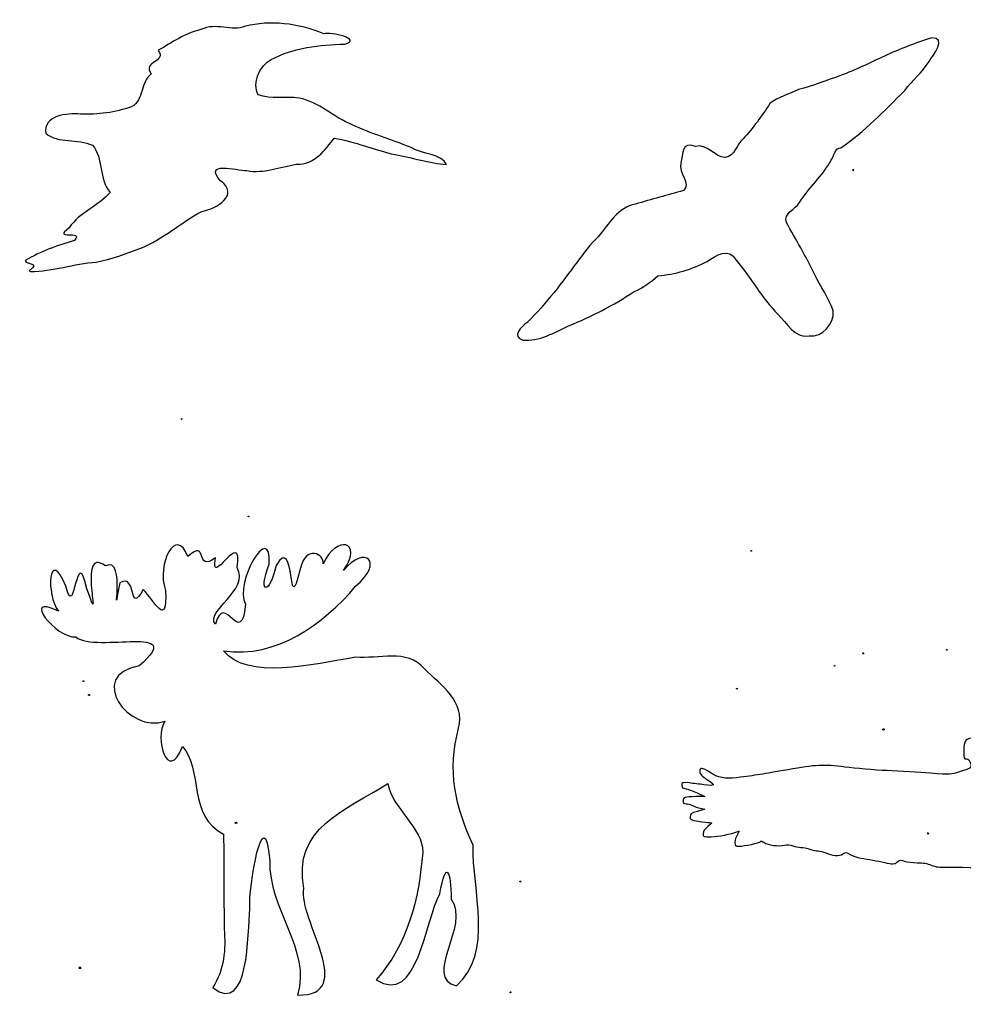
# Model space of a CAD drawing. Header units: centimetres. Extents: x -21.5 to 22.7, y -14.4 to 12.4.
# Drawn here: x -21.5 to 2.52, y -14.4 to 10.95 of the extents above; entities that cross this region are included whole.
import ezdxf

# ---------------------------------------------------------------- set-up
doc = ezdxf.new("R2010")
doc.units = ezdxf.units.CM
doc.header["$MEASUREMENT"] = 0
doc.layers.add('Layer 1', color=7, linetype='Continuous')

msp = doc.modelspace()

# ---------------------------------------------------------------- linework, layer by layer
at = {"layer": 'Layer 1'}
for points, knots in [([(-21.2581, 4.56584), (-20.95681, 4.79845), (-21.35179, 4.70428), (-21.35948, 4.82672), (-21.35948, 4.82672), (-20.97417, 5.0633), (-20.53754, 5.21183), (-20.11044, 5.33923), (-20.11044, 5.33923), (-19.83943, 5.6281), (-20.70854, 5.3258), (-20.24137, 5.66058), (-20.24137, 5.66058), (-19.98177, 6.06121), (-19.49067, 6.20501), (-19.20301, 6.56377), (-19.20301, 6.56377), (-19.49412, 6.8859), (-19.36367, 7.44717), (-19.65078, 7.76386), (-19.65078, 7.76386), (-20.02247, 7.93432), (-20.52599, 7.79874), (-20.83871, 8.06529), (-20.83871, 8.06529), (-20.90719, 8.51654), (-20.30392, 8.59189), (-19.95844, 8.55368), (-19.95844, 8.55368), (-19.51273, 8.53435), (-19.06811, 8.59735), (-18.65529, 8.73891), (-18.65529, 8.73891), (-18.33842, 8.91953), (-18.42726, 9.37847), (-18.15691, 9.5817), (-18.15691, 9.5817), (-18.39309, 9.89431), (-17.75241, 9.87255), (-17.97662, 10.17771), (-17.97662, 10.17771), (-17.62464, 10.37168), (-17.29711, 10.62083), (-16.89241, 10.70313), (-16.89241, 10.70313), (-16.51308, 10.90102), (-16.10833, 10.64065), (-15.7547, 10.78914), (-15.7547, 10.78914), (-15.14086, 10.95096), (-14.40994, 10.86342), (-13.76655, 10.60103), (-13.76655, 10.60103), (-13.58307, 10.65373), (-12.7723, 10.45664), (-13.23331, 10.33627), (-13.23331, 10.33627), (-13.86964, 10.31377), (-14.53286, 10.25247), (-15.10177, 9.94397), (-15.10177, 9.94397), (-15.39862, 9.78601), (-15.59676, 9.34579), (-15.43324, 9.04834), (-15.43324, 9.04834), (-15.0901, 8.92619), (-14.76181, 9.00631), (-14.391, 8.96179), (-14.391, 8.96179), (-13.88484, 8.8649), (-13.51325, 8.46407), (-13.04595, 8.28412), (-13.04595, 8.28412), (-12.55766, 8.05576), (-12.0457, 7.90095), (-11.54137, 7.70484), (-11.54137, 7.70484), (-11.27681, 7.53818), (-10.74871, 7.53163), (-10.64386, 7.27527), (-10.64386, 7.27527), (-11.07712, 7.29819), (-11.51572, 7.45001), (-11.95061, 7.52412), (-11.95061, 7.52412), (-12.47588, 7.64061), (-12.97458, 7.85851), (-13.50355, 7.94151), (-13.50355, 7.94151), (-13.72506, 7.6527), (-13.99772, 7.26222), (-14.46567, 7.28032), (-14.46567, 7.28032), (-14.88268, 7.21241), (-15.29008, 7.03424), (-15.72221, 7.11754), (-15.72221, 7.11754), (-15.99643, 7.12755), (-16.84048, 7.35892), (-16.39162, 6.85878), (-16.39162, 6.85878), (-15.90244, 6.50646), (-16.48934, 6.13974), (-16.87, 6.0778), (-16.87, 6.0778), (-17.40748, 5.7983), (-17.85153, 5.36457), (-18.42327, 5.14422), (-18.42327, 5.14422), (-18.79432, 5.00904), (-19.16461, 4.86076), (-19.55629, 4.78768), (-19.55629, 4.78768), (-20.12089, 4.75512), (-20.66229, 4.54559), (-21.2299, 4.55104), (-21.2299, 4.55104), (-21.2299, 4.55104), (-21.2581, 4.56584), (-21.2581, 4.56584), (-21.2581, 4.56584), (-21.2581, 4.56584), (-21.2581, 4.56584), (-21.2581, 4.56584)], [0, 0, 0, 0, 0.03125, 0.03125, 0.03125, 0.03125, 0.0625, 0.0625, 0.0625, 0.0625, 0.09375, 0.09375, 0.09375, 0.09375, 0.125, 0.125, 0.125, 0.125, 0.15625, 0.15625, 0.15625, 0.15625, 0.1875, 0.1875, 0.1875, 0.1875, 0.21875, 0.21875, 0.21875, 0.21875, 0.25, 0.25, 0.25, 0.25, 0.28125, 0.28125, 0.28125, 0.28125, 0.3125, 0.3125, 0.3125, 0.3125, 0.34375, 0.34375, 0.34375, 0.34375, 0.375, 0.375, 0.375, 0.375, 0.40625, 0.40625, 0.40625, 0.40625, 0.4375, 0.4375, 0.4375, 0.4375, 0.46875, 0.46875, 0.46875, 0.46875, 0.5, 0.5, 0.5, 0.5, 0.53125, 0.53125, 0.53125, 0.53125, 0.5625, 0.5625, 0.5625, 0.5625, 0.59375, 0.59375, 0.59375, 0.59375, 0.625, 0.625, 0.625, 0.625, 0.65625, 0.65625, 0.65625, 0.65625, 0.6875, 0.6875, 0.6875, 0.6875, 0.71875, 0.71875, 0.71875, 0.71875, 0.75, 0.75, 0.75, 0.75, 0.78125, 0.78125, 0.78125, 0.78125, 0.8125, 0.8125, 0.8125, 0.8125, 0.84375, 0.84375, 0.84375, 0.84375, 0.875, 0.875, 0.875, 0.875, 0.90625, 0.90625, 0.90625, 0.90625, 0.9375, 0.9375, 0.9375, 0.9375, 1, 1, 1, 1]), ([(-8.70201, 2.80349), (-8.99739, 2.8834), (-8.73215, 3.15562), (-8.5926, 3.25423), (-8.5926, 3.25423), (-8.34197, 3.48865), (-8.1298, 3.75846), (-7.9035, 4.01487), (-7.9035, 4.01487), (-7.70816, 4.27355), (-7.51544, 4.52958), (-7.31992, 4.78687), (-7.31992, 4.78687), (-7.15675, 5.02026), (-6.98764, 5.24583), (-6.78002, 5.43863), (-6.78002, 5.43863), (-6.51494, 5.75528), (-6.2856, 6.19028), (-5.8366, 6.26244), (-5.8366, 6.26244), (-5.43627, 6.38819), (-5.02283, 6.49616), (-4.61645, 6.60645), (-4.61645, 6.60645), (-4.40276, 6.78116), (-4.75921, 7.06506), (-4.67836, 7.30295), (-4.67836, 7.30295), (-4.6337, 7.54729), (-4.66029, 7.87343), (-4.31294, 7.73151), (-4.31294, 7.73151), (-4.00125, 7.81329), (-3.83967, 7.45948), (-3.55522, 7.45222), (-3.55522, 7.45222), (-3.30721, 7.4735), (-3.26812, 7.78169), (-3.09969, 7.92672), (-3.09969, 7.92672), (-2.83679, 8.19785), (-2.62145, 8.5124), (-2.41519, 8.82687), (-2.41519, 8.82687), (-2.20776, 8.9938), (-1.92864, 9.06232), (-1.68705, 9.1804), (-1.68705, 9.1804), (-1.32358, 9.2762), (-0.97029, 9.40711), (-0.62062, 9.53958), (-0.62062, 9.53958), (-0.236, 9.66983), (0.12388, 9.86314), (0.4947, 10.02508), (0.4947, 10.02508), (0.8808, 10.21523), (1.29004, 10.35818), (1.69907, 10.49637), (1.69907, 10.49637), (2.09153, 10.49292), (1.73791, 10.06287), (1.63153, 9.89111), (1.63153, 9.89111), (1.45654, 9.62171), (1.21059, 9.4147), (1.0176, 9.15904), (1.0176, 9.15904), (0.50073, 8.64662), (-0.00432, 8.10837), (-0.61013, 7.69737), (-0.61013, 7.69737), (-0.78013, 7.68348), (-0.78089, 7.49427), (-0.85513, 7.38248), (-0.85513, 7.38248), (-1.07409, 6.99157), (-1.42236, 6.68346), (-1.66579, 6.30414), (-1.66579, 6.30414), (-1.76394, 6.12495), (-2.08392, 6.03423), (-1.99531, 5.79905), (-1.99531, 5.79905), (-1.75872, 5.36166), (-1.49949, 4.93707), (-1.28579, 4.48463), (-1.28579, 4.48463), (-1.13392, 4.16684), (-0.91813, 3.87972), (-0.80458, 3.5492), (-0.80458, 3.5492), (-0.78099, 3.2108), (-1.07424, 2.8796), (-1.41947, 2.90847), (-1.41947, 2.90847), (-1.78677, 2.85022), (-1.9936, 3.23555), (-2.21454, 3.465), (-2.21454, 3.465), (-2.62605, 3.87375), (-2.89709, 4.39947), (-3.27652, 4.83822), (-3.27652, 4.83822), (-3.45231, 5.17898), (-3.79091, 4.95664), (-4.0123, 4.80313), (-4.0123, 4.80313), (-4.40098, 4.60622), (-4.82892, 4.47635), (-5.26661, 4.43944), (-5.26661, 4.43944), (-5.44902, 4.28288), (-5.64138, 4.13031), (-5.8725, 4.04077), (-5.8725, 4.04077), (-6.3921, 3.68388), (-6.95964, 3.41038), (-7.53681, 3.16454), (-7.53681, 3.16454), (-7.90349, 2.99662), (-8.28369, 2.76493), (-8.70201, 2.80349)], [0, 0, 0, 0, 0.03125, 0.03125, 0.03125, 0.03125, 0.0625, 0.0625, 0.0625, 0.0625, 0.09375, 0.09375, 0.09375, 0.09375, 0.125, 0.125, 0.125, 0.125, 0.15625, 0.15625, 0.15625, 0.15625, 0.1875, 0.1875, 0.1875, 0.1875, 0.21875, 0.21875, 0.21875, 0.21875, 0.25, 0.25, 0.25, 0.25, 0.28125, 0.28125, 0.28125, 0.28125, 0.3125, 0.3125, 0.3125, 0.3125, 0.34375, 0.34375, 0.34375, 0.34375, 0.375, 0.375, 0.375, 0.375, 0.40625, 0.40625, 0.40625, 0.40625, 0.4375, 0.4375, 0.4375, 0.4375, 0.46875, 0.46875, 0.46875, 0.46875, 0.5, 0.5, 0.5, 0.5, 0.53125, 0.53125, 0.53125, 0.53125, 0.5625, 0.5625, 0.5625, 0.5625, 0.59375, 0.59375, 0.59375, 0.59375, 0.625, 0.625, 0.625, 0.625, 0.65625, 0.65625, 0.65625, 0.65625, 0.6875, 0.6875, 0.6875, 0.6875, 0.71875, 0.71875, 0.71875, 0.71875, 0.75, 0.75, 0.75, 0.75, 0.78125, 0.78125, 0.78125, 0.78125, 0.8125, 0.8125, 0.8125, 0.8125, 0.84375, 0.84375, 0.84375, 0.84375, 0.875, 0.875, 0.875, 0.875, 0.90625, 0.90625, 0.90625, 0.90625, 0.9375, 0.9375, 0.9375, 0.9375, 1, 1, 1, 1]), ([(-0.30612, 7.12409), (-0.31847, 7.13643), (-0.31313, 7.14726), (-0.29765, 7.14131), (-0.29765, 7.14131), (-0.28925, 7.1381), (-0.28239, 7.13138), (-0.28239, 7.12639), (-0.28239, 7.12639), (-0.28239, 7.11573), (-0.29639, 7.11437), (-0.30612, 7.12409)], [0, 0, 0, 0, 0.25, 0.25, 0.25, 0.25, 0.5, 0.5, 0.5, 0.5, 1, 1, 1, 1]), ([(-17.37369, 0.79511), (-17.37023, 0.80069), (-17.37225, 0.80527), (-17.37817, 0.80527), (-17.37817, 0.80527), (-17.38409, 0.80527), (-17.38893, 0.80069), (-17.38893, 0.79511), (-17.38893, 0.79511), (-17.38893, 0.78952), (-17.38692, 0.78494), (-17.38445, 0.78494), (-17.38445, 0.78494), (-17.38199, 0.78494), (-17.37714, 0.78952), (-17.37369, 0.79511)], [0, 0, 0, 0, 0.2, 0.2, 0.2, 0.2, 0.4, 0.4, 0.4, 0.4, 0.6, 0.6, 0.6, 0.6, 1, 1, 1, 1]), ([(-14.43618, -13.86307), (-14.07074, -12.71197), (-15.1889, -11.65527), (-15.13918, -10.43769), (-15.13918, -10.43769), (-15.28297, -8.79303), (-15.69482, -11.13687), (-15.64574, -11.67247), (-15.64574, -11.67247), (-15.70839, -12.26185), (-15.64563, -14.39725), (-16.59221, -13.67301), (-16.59221, -13.67301), (-16.29294, -13.21339), (-16.25698, -12.71071), (-16.30101, -12.17472), (-16.30101, -12.17472), (-16.30543, -11.37369), (-16.30987, -10.57268), (-16.31429, -9.77165), (-16.31429, -9.77165), (-17.22423, -9.31386), (-16.84033, -8.11822), (-17.36254, -7.5339), (-17.36254, -7.5339), (-17.73325, -8.51088), (-18.08567, -7.31192), (-17.81012, -6.89567), (-17.81012, -6.89567), (-18.71254, -7.21861), (-19.83029, -5.72562), (-18.45817, -5.48524), (-18.45817, -5.48524), (-17.20811, -4.39799), (-19.54332, -5.16732), (-20.07351, -4.74993), (-20.07351, -4.74993), (-20.58069, -4.79474), (-21.49582, -3.6184), (-20.51745, -4.09244), (-20.51745, -4.09244), (-20.84172, -3.68728), (-20.76309, -2.41157), (-20.32619, -3.45752), (-20.32619, -3.45752), (-20.09962, -4.4249), (-20.06908, -2.28079), (-19.79182, -3.52854), (-19.79182, -3.52854), (-19.34578, -4.82647), (-20.08491, -2.36992), (-19.31567, -2.9443), (-19.31567, -2.9443), (-18.7719, -2.62871), (-19.19385, -4.69304), (-18.95816, -3.37014), (-18.95816, -3.37014), (-18.48957, -3.11366), (-18.74899, -4.24401), (-18.35825, -3.53962), (-18.35825, -3.53962), (-18.09405, -3.81524), (-17.7285, -4.56001), (-17.79454, -3.56512), (-17.79454, -3.56512), (-18.02382, -2.89162), (-17.53, -1.90814), (-17.22416, -2.70047), (-17.22416, -2.70047), (-16.68488, -2.23003), (-17.06212, -3.12491), (-16.52038, -2.73881), (-16.52038, -2.73881), (-16.69126, -3.58684), (-15.80552, -1.89666), (-15.97135, -2.98379), (-15.97135, -2.98379), (-15.62883, -3.55176), (-16.80581, -4.1061), (-16.52347, -4.42824), (-16.52347, -4.42824), (-16.29495, -3.54387), (-15.86534, -5.09143), (-15.756, -3.91936), (-15.756, -3.91936), (-16.05956, -3.35761), (-15.09345, -1.76117), (-15.15144, -2.89966), (-15.15144, -2.89966), (-15.46753, -3.70444), (-15.12685, -3.66448), (-14.98123, -2.92891), (-14.98123, -2.92891), (-14.46671, -2.08706), (-14.69431, -4.40836), (-14.36738, -3.02897), (-14.36738, -3.02897), (-14.2246, -2.37527), (-13.73572, -2.64939), (-13.78009, -2.89196), (-13.78009, -2.89196), (-13.45682, -2.14472), (-12.73775, -2.29432), (-13.26367, -3.05955), (-13.26367, -3.05955), (-12.71205, -2.39067), (-12.21931, -2.83158), (-12.95527, -3.46185), (-12.95527, -3.46185), (-13.78894, -4.43333), (-14.96271, -5.29551), (-16.31519, -5.10675), (-16.31519, -5.10675), (-15.7293, -5.85011), (-14.03129, -5.4562), (-12.96235, -5.26521), (-12.96235, -5.26521), (-12.37142, -5.32098), (-11.65304, -5.03611), (-11.20602, -5.55899), (-11.20602, -5.55899), (-10.78477, -5.98331), (-10.15492, -6.39531), (-10.33482, -7.07404), (-10.33482, -7.07404), (-10.63448, -8.1493), (-10.41939, -9.06254), (-9.96694, -10.04627), (-9.96694, -10.04627), (-9.99264, -11.19051), (-9.4337, -12.79829), (-10.38912, -13.62364), (-10.38912, -13.62364), (-11.26975, -13.41925), (-10.03133, -12.10559), (-10.52175, -11.41821), (-10.52175, -11.41821), (-10.53111, -10.70351), (-10.65234, -10.38844), (-10.81553, -11.29052), (-10.81553, -11.29052), (-11.18971, -11.95754), (-11.36706, -14.15247), (-12.43579, -13.47605), (-12.43579, -13.47605), (-11.63254, -12.58516), (-11.33952, -11.40393), (-11.2494, -10.23241), (-11.2494, -10.23241), (-11.2346, -9.60379), (-12.03991, -9.1054), (-12.13713, -8.47546), (-12.13713, -8.47546), (-13.19664, -9.16487), (-14.57545, -9.60136), (-14.27064, -11.15402), (-14.27064, -11.15402), (-14.43209, -11.92155), (-12.87741, -13.89565), (-14.43618, -13.86307)], [0, 0, 0, 0, 0.02439024, 0.02439024, 0.02439024, 0.02439024, 0.04878049, 0.04878049, 0.04878049, 0.04878049, 0.07317073, 0.07317073, 0.07317073, 0.07317073, 0.09756098, 0.09756098, 0.09756098, 0.09756098, 0.12195122, 0.12195122, 0.12195122, 0.12195122, 0.14634146, 0.14634146, 0.14634146, 0.14634146, 0.17073171, 0.17073171, 0.17073171, 0.17073171, 0.19512195, 0.19512195, 0.19512195, 0.19512195, 0.2195122, 0.2195122, 0.2195122, 0.2195122, 0.24390244, 0.24390244, 0.24390244, 0.24390244, 0.26829268, 0.26829268, 0.26829268, 0.26829268, 0.29268293, 0.29268293, 0.29268293, 0.29268293, 0.31707317, 0.31707317, 0.31707317, 0.31707317, 0.34146341, 0.34146341, 0.34146341, 0.34146341, 0.36585366, 0.36585366, 0.36585366, 0.36585366, 0.3902439, 0.3902439, 0.3902439, 0.3902439, 0.41463415, 0.41463415, 0.41463415, 0.41463415, 0.43902439, 0.43902439, 0.43902439, 0.43902439, 0.46341463, 0.46341463, 0.46341463, 0.46341463, 0.48780488, 0.48780488, 0.48780488, 0.48780488, 0.51219512, 0.51219512, 0.51219512, 0.51219512, 0.53658537, 0.53658537, 0.53658537, 0.53658537, 0.56097561, 0.56097561, 0.56097561, 0.56097561, 0.58536585, 0.58536585, 0.58536585, 0.58536585, 0.6097561, 0.6097561, 0.6097561, 0.6097561, 0.63414634, 0.63414634, 0.63414634, 0.63414634, 0.65853659, 0.65853659, 0.65853659, 0.65853659, 0.68292683, 0.68292683, 0.68292683, 0.68292683, 0.70731707, 0.70731707, 0.70731707, 0.70731707, 0.73170732, 0.73170732, 0.73170732, 0.73170732, 0.75609756, 0.75609756, 0.75609756, 0.75609756, 0.7804878, 0.7804878, 0.7804878, 0.7804878, 0.80487805, 0.80487805, 0.80487805, 0.80487805, 0.82926829, 0.82926829, 0.82926829, 0.82926829, 0.85365854, 0.85365854, 0.85365854, 0.85365854, 0.87804878, 0.87804878, 0.87804878, 0.87804878, 0.90243902, 0.90243902, 0.90243902, 0.90243902, 0.92682927, 0.92682927, 0.92682927, 0.92682927, 0.95121951, 0.95121951, 0.95121951, 0.95121951, 1, 1, 1, 1]), ([(-15.67116, -1.68498), (-15.67116, -1.67939), (-15.67574, -1.67482), (-15.68133, -1.67482), (-15.68133, -1.67482), (-15.68692, -1.67482), (-15.69149, -1.67939), (-15.69149, -1.68498), (-15.69149, -1.68498), (-15.69149, -1.69058), (-15.68692, -1.69516), (-15.68133, -1.69516), (-15.68133, -1.69516), (-15.67574, -1.69516), (-15.67116, -1.69058), (-15.67116, -1.68498)], [0, 0, 0, 0, 0.2, 0.2, 0.2, 0.2, 0.4, 0.4, 0.4, 0.4, 0.6, 0.6, 0.6, 0.6, 1, 1, 1, 1]), ([(5.32129, -12.65547), (5.27176, -12.64287), (5.15631, -12.63096), (5.06469, -12.62901), (5.06469, -12.62901), (4.97309, -12.62706), (4.86352, -12.60913), (4.82124, -12.58917), (4.82124, -12.58917), (4.72708, -12.54474), (4.54628, -12.19922), (4.37529, -11.73688), (4.37529, -11.73688), (4.21869, -11.31363), (4.16229, -11.18508), (4.1331, -11.18508), (4.1331, -11.18508), (4.12006, -11.18508), (4.02181, -11.11081), (3.91484, -11.02004), (3.91484, -11.02004), (3.78692, -10.91151), (3.69337, -10.855), (3.6417, -10.855), (3.6417, -10.855), (3.59846, -10.855), (3.53246, -10.82461), (3.49508, -10.78748), (3.49508, -10.78748), (3.45767, -10.75034), (3.39417, -10.70414), (3.3539, -10.68481), (3.3539, -10.68481), (3.2653, -10.64223), (2.55725, -10.59825), (2.13164, -10.60888), (2.13164, -10.60888), (1.87527, -10.61527), (1.79934, -10.60624), (1.68521, -10.55575), (1.68521, -10.55575), (1.58797, -10.51272), (1.48345, -10.4949), (1.32838, -10.4949), (1.32838, -10.4949), (1.20778, -10.4949), (1.07109, -10.47924), (1.02459, -10.46009), (1.02459, -10.46009), (0.92445, -10.41881), (0.87131, -10.42439), (0.81349, -10.48224), (0.81349, -10.48224), (0.76384, -10.53188), (0.69208, -10.53408), (0.50501, -10.49171), (0.50501, -10.49171), (0.305, -10.44642), (0.09137, -10.4061), (-0.10099, -10.37734), (-0.10099, -10.37734), (-0.19497, -10.36329), (-0.31927, -10.32251), (-0.37718, -10.28672), (-0.37718, -10.28672), (-0.47737, -10.22479), (-0.48619, -10.22408), (-0.55945, -10.27209), (-0.55945, -10.27209), (-0.65073, -10.33187), (-0.84496, -10.31936), (-0.99614, -10.24396), (-0.99614, -10.24396), (-1.0503, -10.21693), (-1.13643, -10.19423), (-1.18752, -10.19351), (-1.18752, -10.19351), (-1.23862, -10.19278), (-1.33442, -10.17273), (-1.40049, -10.14895), (-1.40049, -10.14895), (-1.4665, -10.12516), (-1.56774, -10.10491), (-1.62553, -10.10393), (-1.62553, -10.10393), (-1.6833, -10.10296), (-1.77781, -10.08529), (-1.83555, -10.06467), (-1.83555, -10.06467), (-1.90041, -10.04153), (-1.98082, -10.03574), (-2.04561, -10.04956), (-2.04561, -10.04956), (-2.19977, -10.0824), (-2.46875, -10.04721), (-2.56166, -9.98206), (-2.56166, -9.98206), (-2.60618, -9.95085), (-2.6502, -9.93765), (-2.65955, -9.95271), (-2.65955, -9.95271), (-2.6817, -9.98861), (-3.06286, -10.07479), (-3.19939, -10.07479), (-3.19939, -10.07479), (-3.29961, -10.07479), (-3.30598, -10.06902), (-3.30584, -9.97727), (-3.30584, -9.97727), (-3.30582, -9.92363), (-3.27789, -9.83407), (-3.24388, -9.77825), (-3.24388, -9.77825), (-3.18722, -9.68535), (-3.18661, -9.67868), (-3.23646, -9.69946), (-3.23646, -9.69946), (-3.40205, -9.76845), (-3.73289, -9.83473), (-3.91162, -9.83473), (-3.91162, -9.83473), (-4.11513, -9.83473), (-4.11617, -9.83432), (-4.11461, -9.75221), (-4.11461, -9.75221), (-4.11354, -9.69279), (-4.07897, -9.64238), (-3.99138, -9.57216), (-3.99138, -9.57216), (-3.87454, -9.47857), (-3.87277, -9.47464), (-3.94734, -9.47464), (-3.94734, -9.47464), (-3.99007, -9.47464), (-4.1198, -9.45839), (-4.23565, -9.43852), (-4.23565, -9.43852), (-4.43411, -9.40449), (-4.44629, -9.39784), (-4.44629, -9.32324), (-4.44629, -9.32324), (-4.44629, -9.25227), (-4.42702, -9.23825), (-4.26042, -9.18781), (-4.26042, -9.18781), (-4.26042, -9.18781), (-4.07454, -9.13153), (-4.07454, -9.13153), (-4.07454, -9.13153), (-4.07454, -9.13153), (-4.18638, -9.1083), (-4.18638, -9.1083), (-4.18638, -9.1083), (-4.24785, -9.09552), (-4.33758, -9.06469), (-4.38574, -9.03979), (-4.38574, -9.03979), (-4.43387, -9.01489), (-4.50774, -8.99451), (-4.54984, -8.99451), (-4.54984, -8.99451), (-4.61051, -8.99451), (-4.62632, -8.97967), (-4.62632, -8.9227), (-4.62632, -8.9227), (-4.62632, -8.83013), (-4.58076, -8.81476), (-4.30129, -8.81309), (-4.30129, -8.81309), (-4.30129, -8.81309), (-4.07118, -8.81171), (-4.07118, -8.81171), (-4.07118, -8.81171), (-4.07118, -8.81171), (-4.26619, -8.72067), (-4.26619, -8.72067), (-4.26619, -8.72067), (-4.37348, -8.6706), (-4.5052, -8.62219), (-4.55884, -8.6131), (-4.55884, -8.6131), (-4.63847, -8.59958), (-4.65633, -8.5828), (-4.65633, -8.52136), (-4.65633, -8.52136), (-4.65633, -8.44702), (-4.65414, -8.44638), (-4.46879, -8.46577), (-4.46879, -8.46577), (-4.36563, -8.47656), (-4.20022, -8.49644), (-4.10117, -8.50995), (-4.10117, -8.50995), (-3.80816, -8.54993), (-3.78825, -8.52418), (-4.00283, -8.38314), (-4.00283, -8.38314), (-4.14799, -8.28772), (-4.19335, -8.24039), (-4.20068, -8.1768), (-4.20068, -8.1768), (-4.21393, -8.0615), (-4.13157, -8.06776), (-3.94016, -8.1966), (-3.94016, -8.1966), (-3.73722, -8.33316), (-3.54953, -8.37113), (-3.26221, -8.33376), (-3.26221, -8.33376), (-2.7568, -8.26803), (-2.61698, -8.24592), (-1.95739, -8.1273), (-1.95739, -8.1273), (-1.26266, -8.00238), (-1.0505, -7.99271), (-0.50938, -8.06137), (-0.50938, -8.06137), (-0.24028, -8.0955), (0.24318, -8.13646), (0.56503, -8.15238), (0.56503, -8.15238), (0.88686, -8.1683), (1.38399, -8.19828), (1.66969, -8.21899), (1.66969, -8.21899), (2.1857, -8.2564), (2.19066, -8.25618), (2.40491, -8.18522), (2.40491, -8.18522), (2.73144, -8.07705), (2.72281, -8.084), (2.68413, -7.96039), (2.68413, -7.96039), (2.65897, -7.88004), (2.63442, -7.85421), (2.58323, -7.85421), (2.58323, -7.85421), (2.51964, -7.85421), (2.51553, -7.84192), (2.51553, -7.6499), (2.51553, -7.6499), (2.51553, -7.37739), (2.54468, -7.34314), (2.81583, -7.29708), (2.81583, -7.29708), (3.18473, -7.23443), (3.43055, -7.29738), (3.72166, -7.529), (3.72166, -7.529), (3.72166, -7.529), (3.80246, -7.5933), (3.80246, -7.5933), (3.80246, -7.5933), (3.80246, -7.5933), (3.97045, -7.5062), (3.97045, -7.5062), (3.97045, -7.5062), (4.1185, -7.42945), (4.2863, -7.30799), (4.48105, -7.13656), (4.48105, -7.13656), (4.55715, -7.0696), (4.62796, -6.98542), (4.89552, -6.644), (4.89552, -6.644), (5.01412, -6.49266), (5.12467, -6.35371), (5.14119, -6.33524), (5.14119, -6.33524), (5.15772, -6.31677), (5.232, -6.22912), (5.30626, -6.14048), (5.30626, -6.14048), (5.38053, -6.05183), (5.52277, -5.88465), (5.62234, -5.76896), (5.62234, -5.76896), (5.7219, -5.65327), (5.89728, -5.43708), (6.01207, -5.28855), (6.01207, -5.28855), (6.12689, -5.14001), (6.25136, -4.98486), (6.28867, -4.94376), (6.28867, -4.94376), (6.32599, -4.90267), (6.35657, -4.85975), (6.35657, -4.84838), (6.35657, -4.84838), (6.35657, -4.83701), (6.37342, -4.80987), (6.39407, -4.78806), (6.39407, -4.78806), (6.41468, -4.76625), (6.47112, -4.69021), (6.51942, -4.61908), (6.51942, -4.61908), (6.56772, -4.54795), (6.63083, -4.47714), (6.65958, -4.46174), (6.65958, -4.46174), (6.6884, -4.44632), (6.73018, -4.41548), (6.75248, -4.39318), (6.75248, -4.39318), (6.7748, -4.37088), (6.90752, -4.27686), (7.0474, -4.18424), (7.0474, -4.18424), (7.29853, -4.01799), (7.361, -3.97244), (7.5462, -3.82054), (7.5462, -3.82054), (7.59809, -3.77797), (7.66226, -3.74315), (7.68873, -3.74315), (7.68873, -3.74315), (7.71521, -3.74315), (7.73691, -3.73152), (7.73691, -3.71731), (7.73691, -3.71731), (7.73691, -3.70311), (7.82808, -3.63323), (7.93946, -3.56202), (7.93946, -3.56202), (8.05089, -3.49082), (8.18926, -3.3938), (8.24703, -3.34644), (8.24703, -3.34644), (8.3048, -3.29907), (8.48712, -3.15539), (8.65213, -3.02716), (8.65213, -3.02716), (9.00616, -2.75208), (9.27307, -2.46965), (9.41783, -2.21693), (9.41783, -2.21693), (9.49508, -2.0821), (9.53954, -2.03425), (9.5881, -2.03359), (9.5881, -2.03359), (9.688, -2.03224), (9.6938, -2.07017), (9.63003, -2.30793), (9.63003, -2.30793), (9.59773, -2.42829), (9.57614, -2.53159), (9.58203, -2.53747), (9.58203, -2.53747), (9.58791, -2.54336), (9.73888, -2.42544), (9.91751, -2.27543), (9.91751, -2.27543), (10.15451, -2.07639), (10.26462, -2.00269), (10.32495, -2.00269), (10.32495, -2.00269), (10.43472, -2.00269), (10.4331, -2.0691), (10.31757, -2.30761), (10.31757, -2.30761), (10.26808, -2.40982), (10.22755, -2.49714), (10.22755, -2.50166), (10.22755, -2.50166), (10.22755, -2.50617), (10.32818, -2.46207), (10.45122, -2.40365), (10.45122, -2.40365), (10.57422, -2.34523), (10.72951, -2.2901), (10.7963, -2.28115), (10.7963, -2.28115), (10.91403, -2.26536), (10.9177, -2.26752), (10.91699, -2.35133), (10.91699, -2.35133), (10.91645, -2.41498), (10.87016, -2.4866), (10.74162, -2.62271), (10.74162, -2.62271), (10.74162, -2.62271), (10.56695, -2.80762), (10.56695, -2.80762), (10.56695, -2.80762), (10.56695, -2.80762), (10.67483, -2.78972), (10.67483, -2.78972), (10.67483, -2.78972), (10.87743, -2.7561), (10.90204, -2.76217), (10.912, -2.84816), (10.912, -2.84816), (10.91929, -2.91127), (10.89124, -2.95616), (10.78079, -3.05821), (10.78079, -3.05821), (10.70351, -3.1296), (10.60481, -3.21154), (10.56149, -3.24032), (10.56149, -3.24032), (10.56149, -3.24032), (10.48261, -3.29263), (10.48261, -3.29263), (10.48261, -3.29263), (10.48261, -3.29263), (10.68515, -3.29283), (10.68515, -3.29283), (10.68515, -3.29283), (10.87884, -3.29302), (10.88773, -3.29618), (10.88773, -3.36494), (10.88773, -3.36494), (10.88773, -3.41018), (10.84689, -3.47269), (10.77764, -3.53351), (10.77764, -3.53351), (10.66943, -3.62852), (10.22153, -3.86317), (10.14839, -3.86317), (10.14839, -3.86317), (10.12786, -3.86317), (10.10352, -3.8754), (10.09429, -3.89033), (10.09429, -3.89033), (10.08477, -3.90573), (10.12861, -3.91062), (10.19562, -3.90164), (10.19562, -3.90164), (10.26064, -3.89292), (10.36188, -3.89482), (10.4207, -3.90585), (10.4207, -3.90585), (10.51764, -3.92404), (10.52764, -3.93517), (10.52764, -4.02509), (10.52764, -4.02509), (10.52764, -4.1093), (10.50272, -4.14422), (10.36267, -4.25629), (10.36267, -4.25629), (10.27192, -4.3289), (10.1335, -4.41066), (10.05508, -4.43797), (10.05508, -4.43797), (9.93777, -4.47882), (9.91072, -4.50204), (9.90265, -4.56887), (9.90265, -4.56887), (9.88997, -4.67375), (9.65418, -4.90411), (9.48547, -4.97642), (9.48547, -4.97642), (9.39632, -5.01464), (9.35732, -5.04941), (9.35732, -5.09072), (9.35732, -5.09072), (9.35732, -5.1772), (9.2488, -5.34727), (9.16497, -5.39213), (9.16497, -5.39213), (9.12056, -5.41589), (9.08558, -5.46804), (9.07453, -5.52693), (9.07453, -5.52693), (9.05742, -5.61819), (8.89999, -5.81368), (8.84364, -5.81368), (8.84364, -5.81368), (8.8291, -5.81368), (8.8172, -5.85463), (8.8172, -5.90467), (8.8172, -5.90467), (8.8172, -6.10934), (8.69988, -6.26258), (8.54157, -6.26475), (8.54157, -6.26475), (8.43182, -6.26626), (8.38261, -6.32747), (8.37595, -6.47061), (8.37595, -6.47061), (8.36882, -6.62572), (8.29724, -6.79101), (8.21927, -6.83275), (8.21927, -6.83275), (8.18881, -6.84904), (8.15616, -6.89339), (8.14664, -6.93128), (8.14664, -6.93128), (8.13712, -6.96918), (8.10304, -7.0284), (8.07091, -7.06289), (8.07091, -7.06289), (8.03879, -7.09737), (7.98369, -7.18205), (7.94851, -7.25105), (7.94851, -7.25105), (7.91327, -7.32005), (7.85352, -7.38829), (7.81562, -7.40269), (7.81562, -7.40269), (7.71841, -7.43965), (7.56031, -7.605), (7.53827, -7.69275), (7.53827, -7.69275), (7.52807, -7.73343), (7.48402, -7.80328), (7.44034, -7.84798), (7.44034, -7.84798), (7.3967, -7.89266), (7.34508, -7.96532), (7.32559, -8.00942), (7.32559, -8.00942), (7.2846, -8.10225), (7.19407, -8.2143), (7.15999, -8.2143), (7.15999, -8.2143), (7.12243, -8.2143), (6.92552, -8.44403), (6.87035, -8.55215), (6.87035, -8.55215), (6.84258, -8.60664), (6.79712, -8.67783), (6.76931, -8.71034), (6.76931, -8.71034), (6.64459, -8.85621), (6.42078, -9.10222), (6.30405, -9.22177), (6.30405, -9.22177), (6.23388, -9.2936), (6.17648, -9.36421), (6.17648, -9.37868), (6.17648, -9.37868), (6.17648, -9.39315), (6.14274, -9.42037), (6.10151, -9.43917), (6.10151, -9.43917), (6.0602, -9.45797), (6.02645, -9.49343), (6.02645, -9.51797), (6.02645, -9.51797), (6.02645, -9.54251), (5.98592, -9.60403), (5.93643, -9.65468), (5.93643, -9.65468), (5.87928, -9.71313), (5.8464, -9.77781), (5.8464, -9.83172), (5.8464, -9.83172), (5.8464, -9.87844), (5.82028, -9.94987), (5.78834, -9.99046), (5.78834, -9.99046), (5.72736, -10.068), (5.71403, -10.13505), (5.7217, -10.3253), (5.7217, -10.3253), (5.72604, -10.43267), (5.76069, -10.47475), (6.21589, -10.92545), (6.21589, -10.92545), (6.48514, -11.19203), (6.73139, -11.46099), (6.76315, -11.52314), (6.76315, -11.52314), (6.76315, -11.52314), (6.82083, -11.63614), (6.82083, -11.63614), (6.82083, -11.63614), (6.82083, -11.63614), (6.73612, -11.7089), (6.73612, -11.7089), (6.73612, -11.7089), (6.68245, -11.75503), (6.63051, -11.84887), (6.59432, -11.96518), (6.59432, -11.96518), (6.5562, -12.08775), (6.50723, -12.17392), (6.44689, -12.2247), (6.44689, -12.2247), (6.39721, -12.26651), (6.35657, -12.31879), (6.35657, -12.34087), (6.35657, -12.34087), (6.35657, -12.42517), (6.20415, -12.50543), (6.04408, -12.50543), (6.04408, -12.50543), (5.9102, -12.50543), (5.87934, -12.51733), (5.8108, -12.59545), (5.8108, -12.59545), (5.74045, -12.67559), (5.71421, -12.68508), (5.57153, -12.68192), (5.57153, -12.68192), (5.48342, -12.67997), (5.37077, -12.66806), (5.32129, -12.65547)], [0, 0, 0, 0, 0.00662252, 0.00662252, 0.00662252, 0.00662252, 0.01324503, 0.01324503, 0.01324503, 0.01324503, 0.01986755, 0.01986755, 0.01986755, 0.01986755, 0.02649007, 0.02649007, 0.02649007, 0.02649007, 0.03311258, 0.03311258, 0.03311258, 0.03311258, 0.0397351, 0.0397351, 0.0397351, 0.0397351, 0.04635762, 0.04635762, 0.04635762, 0.04635762, 0.05298013, 0.05298013, 0.05298013, 0.05298013, 0.05960265, 0.05960265, 0.05960265, 0.05960265, 0.06622517, 0.06622517, 0.06622517, 0.06622517, 0.07284768, 0.07284768, 0.07284768, 0.07284768, 0.0794702, 0.0794702, 0.0794702, 0.0794702, 0.08609272, 0.08609272, 0.08609272, 0.08609272, 0.09271523, 0.09271523, 0.09271523, 0.09271523, 0.09933775, 0.09933775, 0.09933775, 0.09933775, 0.10596026, 0.10596026, 0.10596026, 0.10596026, 0.11258278, 0.11258278, 0.11258278, 0.11258278, 0.1192053, 0.1192053, 0.1192053, 0.1192053, 0.12582781, 0.12582781, 0.12582781, 0.12582781, 0.13245033, 0.13245033, 0.13245033, 0.13245033, 0.13907285, 0.13907285, 0.13907285, 0.13907285, 0.14569536, 0.14569536, 0.14569536, 0.14569536, 0.15231788, 0.15231788, 0.15231788, 0.15231788, 0.1589404, 0.1589404, 0.1589404, 0.1589404, 0.16556291, 0.16556291, 0.16556291, 0.16556291, 0.17218543, 0.17218543, 0.17218543, 0.17218543, 0.17880795, 0.17880795, 0.17880795, 0.17880795, 0.18543046, 0.18543046, 0.18543046, 0.18543046, 0.19205298, 0.19205298, 0.19205298, 0.19205298, 0.1986755, 0.1986755, 0.1986755, 0.1986755, 0.20529801, 0.20529801, 0.20529801, 0.20529801, 0.21192053, 0.21192053, 0.21192053, 0.21192053, 0.21854305, 0.21854305, 0.21854305, 0.21854305, 0.22516556, 0.22516556, 0.22516556, 0.22516556, 0.23178808, 0.23178808, 0.23178808, 0.23178808, 0.2384106, 0.2384106, 0.2384106, 0.2384106, 0.24503311, 0.24503311, 0.24503311, 0.24503311, 0.25165563, 0.25165563, 0.25165563, 0.25165563, 0.25827815, 0.25827815, 0.25827815, 0.25827815, 0.26490066, 0.26490066, 0.26490066, 0.26490066, 0.27152318, 0.27152318, 0.27152318, 0.27152318, 0.2781457, 0.2781457, 0.2781457, 0.2781457, 0.28476821, 0.28476821, 0.28476821, 0.28476821, 0.29139073, 0.29139073, 0.29139073, 0.29139073, 0.29801325, 0.29801325, 0.29801325, 0.29801325, 0.30463576, 0.30463576, 0.30463576, 0.30463576, 0.31125828, 0.31125828, 0.31125828, 0.31125828, 0.31788079, 0.31788079, 0.31788079, 0.31788079, 0.32450331, 0.32450331, 0.32450331, 0.32450331, 0.33112583, 0.33112583, 0.33112583, 0.33112583, 0.33774834, 0.33774834, 0.33774834, 0.33774834, 0.34437086, 0.34437086, 0.34437086, 0.34437086, 0.35099338, 0.35099338, 0.35099338, 0.35099338, 0.35761589, 0.35761589, 0.35761589, 0.35761589, 0.36423841, 0.36423841, 0.36423841, 0.36423841, 0.37086093, 0.37086093, 0.37086093, 0.37086093, 0.37748344, 0.37748344, 0.37748344, 0.37748344, 0.38410596, 0.38410596, 0.38410596, 0.38410596, 0.39072848, 0.39072848, 0.39072848, 0.39072848, 0.39735099, 0.39735099, 0.39735099, 0.39735099, 0.40397351, 0.40397351, 0.40397351, 0.40397351, 0.41059603, 0.41059603, 0.41059603, 0.41059603, 0.41721854, 0.41721854, 0.41721854, 0.41721854, 0.42384106, 0.42384106, 0.42384106, 0.42384106, 0.43046358, 0.43046358, 0.43046358, 0.43046358, 0.43708609, 0.43708609, 0.43708609, 0.43708609, 0.44370861, 0.44370861, 0.44370861, 0.44370861, 0.45033113, 0.45033113, 0.45033113, 0.45033113, 0.45695364, 0.45695364, 0.45695364, 0.45695364, 0.46357616, 0.46357616, 0.46357616, 0.46357616, 0.47019868, 0.47019868, 0.47019868, 0.47019868, 0.47682119, 0.47682119, 0.47682119, 0.47682119, 0.48344371, 0.48344371, 0.48344371, 0.48344371, 0.49006623, 0.49006623, 0.49006623, 0.49006623, 0.49668874, 0.49668874, 0.49668874, 0.49668874, 0.50331126, 0.50331126, 0.50331126, 0.50331126, 0.50993377, 0.50993377, 0.50993377, 0.50993377, 0.51655629, 0.51655629, 0.51655629, 0.51655629, 0.52317881, 0.52317881, 0.52317881, 0.52317881, 0.52980132, 0.52980132, 0.52980132, 0.52980132, 0.53642384, 0.53642384, 0.53642384, 0.53642384, 0.54304636, 0.54304636, 0.54304636, 0.54304636, 0.54966887, 0.54966887, 0.54966887, 0.54966887, 0.55629139, 0.55629139, 0.55629139, 0.55629139, 0.56291391, 0.56291391, 0.56291391, 0.56291391, 0.56953642, 0.56953642, 0.56953642, 0.56953642, 0.57615894, 0.57615894, 0.57615894, 0.57615894, 0.58278146, 0.58278146, 0.58278146, 0.58278146, 0.58940397, 0.58940397, 0.58940397, 0.58940397, 0.59602649, 0.59602649, 0.59602649, 0.59602649, 0.60264901, 0.60264901, 0.60264901, 0.60264901, 0.60927152, 0.60927152, 0.60927152, 0.60927152, 0.61589404, 0.61589404, 0.61589404, 0.61589404, 0.62251656, 0.62251656, 0.62251656, 0.62251656, 0.62913907, 0.62913907, 0.62913907, 0.62913907, 0.63576159, 0.63576159, 0.63576159, 0.63576159, 0.64238411, 0.64238411, 0.64238411, 0.64238411, 0.64900662, 0.64900662, 0.64900662, 0.64900662, 0.65562914, 0.65562914, 0.65562914, 0.65562914, 0.66225166, 0.66225166, 0.66225166, 0.66225166, 0.66887417, 0.66887417, 0.66887417, 0.66887417, 0.67549669, 0.67549669, 0.67549669, 0.67549669, 0.68211921, 0.68211921, 0.68211921, 0.68211921, 0.68874172, 0.68874172, 0.68874172, 0.68874172, 0.69536424, 0.69536424, 0.69536424, 0.69536424, 0.70198675, 0.70198675, 0.70198675, 0.70198675, 0.70860927, 0.70860927, 0.70860927, 0.70860927, 0.71523179, 0.71523179, 0.71523179, 0.71523179, 0.7218543, 0.7218543, 0.7218543, 0.7218543, 0.72847682, 0.72847682, 0.72847682, 0.72847682, 0.73509934, 0.73509934, 0.73509934, 0.73509934, 0.74172185, 0.74172185, 0.74172185, 0.74172185, 0.74834437, 0.74834437, 0.74834437, 0.74834437, 0.75496689, 0.75496689, 0.75496689, 0.75496689, 0.7615894, 0.7615894, 0.7615894, 0.7615894, 0.76821192, 0.76821192, 0.76821192, 0.76821192, 0.77483444, 0.77483444, 0.77483444, 0.77483444, 0.78145695, 0.78145695, 0.78145695, 0.78145695, 0.78807947, 0.78807947, 0.78807947, 0.78807947, 0.79470199, 0.79470199, 0.79470199, 0.79470199, 0.8013245, 0.8013245, 0.8013245, 0.8013245, 0.80794702, 0.80794702, 0.80794702, 0.80794702, 0.81456954, 0.81456954, 0.81456954, 0.81456954, 0.82119205, 0.82119205, 0.82119205, 0.82119205, 0.82781457, 0.82781457, 0.82781457, 0.82781457, 0.83443709, 0.83443709, 0.83443709, 0.83443709, 0.8410596, 0.8410596, 0.8410596, 0.8410596, 0.84768212, 0.84768212, 0.84768212, 0.84768212, 0.85430464, 0.85430464, 0.85430464, 0.85430464, 0.86092715, 0.86092715, 0.86092715, 0.86092715, 0.86754967, 0.86754967, 0.86754967, 0.86754967, 0.87417219, 0.87417219, 0.87417219, 0.87417219, 0.8807947, 0.8807947, 0.8807947, 0.8807947, 0.88741722, 0.88741722, 0.88741722, 0.88741722, 0.89403974, 0.89403974, 0.89403974, 0.89403974, 0.90066225, 0.90066225, 0.90066225, 0.90066225, 0.90728477, 0.90728477, 0.90728477, 0.90728477, 0.91390728, 0.91390728, 0.91390728, 0.91390728, 0.9205298, 0.9205298, 0.9205298, 0.9205298, 0.92715232, 0.92715232, 0.92715232, 0.92715232, 0.93377483, 0.93377483, 0.93377483, 0.93377483, 0.94039735, 0.94039735, 0.94039735, 0.94039735, 0.94701987, 0.94701987, 0.94701987, 0.94701987, 0.95364238, 0.95364238, 0.95364238, 0.95364238, 0.9602649, 0.9602649, 0.9602649, 0.9602649, 0.96688742, 0.96688742, 0.96688742, 0.96688742, 0.97350993, 0.97350993, 0.97350993, 0.97350993, 0.98013245, 0.98013245, 0.98013245, 0.98013245, 0.98675497, 0.98675497, 0.98675497, 0.98675497, 1, 1, 1, 1]), ([(-2.88446, -2.55912), (-2.88446, -2.55352), (-2.88648, -2.54896), (-2.88894, -2.54896), (-2.88894, -2.54896), (-2.89141, -2.54896), (-2.89625, -2.55352), (-2.89971, -2.55912), (-2.89971, -2.55912), (-2.90316, -2.5647), (-2.90114, -2.56928), (-2.89522, -2.56928), (-2.89522, -2.56928), (-2.8893, -2.56928), (-2.88446, -2.5647), (-2.88446, -2.55912)], [0, 0, 0, 0, 0.2, 0.2, 0.2, 0.2, 0.4, 0.4, 0.4, 0.4, 0.6, 0.6, 0.6, 0.6, 1, 1, 1, 1]), ([(-0.03391, -5.1603), (-0.03718, -5.15501), (-0.04419, -5.15337), (-0.04948, -5.15664), (-0.04948, -5.15664), (-0.05478, -5.15991), (-0.05644, -5.16692), (-0.05315, -5.17221), (-0.05315, -5.17221), (-0.0499, -5.17751), (-0.04287, -5.17917), (-0.03759, -5.17589), (-0.03759, -5.17589), (-0.03228, -5.17261), (-0.03063, -5.16561), (-0.03391, -5.1603)], [0, 0, 0, 0, 0.2, 0.2, 0.2, 0.2, 0.4, 0.4, 0.4, 0.4, 0.6, 0.6, 0.6, 0.6, 1, 1, 1, 1]), ([(2.09604, -5.07987), (2.09604, -5.07428), (2.09148, -5.06971), (2.08589, -5.06971), (2.08589, -5.06971), (2.08028, -5.06971), (2.07574, -5.07428), (2.07574, -5.07987), (2.07574, -5.07987), (2.07574, -5.08547), (2.08028, -5.09003), (2.08589, -5.09003), (2.08589, -5.09003), (2.09148, -5.09003), (2.09604, -5.08547), (2.09604, -5.07987)], [0, 0, 0, 0, 0.2, 0.2, 0.2, 0.2, 0.4, 0.4, 0.4, 0.4, 0.6, 0.6, 0.6, 0.6, 1, 1, 1, 1]), ([(-0.76012, -5.48644), (-0.76012, -5.48085), (-0.76497, -5.47628), (-0.77088, -5.47628), (-0.77088, -5.47628), (-0.7768, -5.47628), (-0.77881, -5.48085), (-0.77536, -5.48644), (-0.77536, -5.48644), (-0.77191, -5.49204), (-0.76707, -5.4966), (-0.7646, -5.4966), (-0.7646, -5.4966), (-0.76213, -5.4966), (-0.76012, -5.49204), (-0.76012, -5.48644)], [0, 0, 0, 0, 0.2, 0.2, 0.2, 0.2, 0.4, 0.4, 0.4, 0.4, 0.6, 0.6, 0.6, 0.6, 1, 1, 1, 1]), ([(-19.86902, -5.87268), (-19.86902, -5.86709), (-19.8736, -5.86251), (-19.87919, -5.86251), (-19.87919, -5.86251), (-19.88478, -5.86251), (-19.88935, -5.86709), (-19.88935, -5.87268), (-19.88935, -5.87268), (-19.88935, -5.87827), (-19.88478, -5.88285), (-19.87919, -5.88285), (-19.87919, -5.88285), (-19.8736, -5.88285), (-19.86902, -5.87827), (-19.86902, -5.87268)], [0, 0, 0, 0, 0.2, 0.2, 0.2, 0.2, 0.4, 0.4, 0.4, 0.4, 0.6, 0.6, 0.6, 0.6, 1, 1, 1, 1]), ([(-3.25037, -6.0658), (-3.25037, -6.06022), (-3.25239, -6.05564), (-3.25486, -6.05564), (-3.25486, -6.05564), (-3.25732, -6.05564), (-3.26217, -6.06022), (-3.26562, -6.0658), (-3.26562, -6.0658), (-3.26908, -6.0714), (-3.26706, -6.07596), (-3.26114, -6.07596), (-3.26114, -6.07596), (-3.25522, -6.07596), (-3.25037, -6.0714), (-3.25037, -6.0658)], [0, 0, 0, 0, 0.2, 0.2, 0.2, 0.2, 0.4, 0.4, 0.4, 0.4, 0.6, 0.6, 0.6, 0.6, 1, 1, 1, 1]), ([(-19.72208, -6.22914), (-19.71456, -6.21697), (-19.73368, -6.20492), (-19.74722, -6.21329), (-19.74722, -6.21329), (-19.75859, -6.22032), (-19.75112, -6.23859), (-19.73689, -6.23859), (-19.73689, -6.23859), (-19.73196, -6.23859), (-19.72529, -6.23434), (-19.72208, -6.22914)], [0, 0, 0, 0, 0.25, 0.25, 0.25, 0.25, 0.5, 0.5, 0.5, 0.5, 1, 1, 1, 1]), ([(0.4901, -7.10934), (0.4901, -7.10188), (0.4872, -7.09289), (0.48367, -7.08937), (0.48367, -7.08937), (0.47409, -7.0798), (0.43775, -7.10204), (0.44468, -7.11325), (0.44468, -7.11325), (0.45372, -7.1279), (0.4901, -7.12477), (0.4901, -7.10934)], [0, 0, 0, 0, 0.25, 0.25, 0.25, 0.25, 0.5, 0.5, 0.5, 0.5, 1, 1, 1, 1]), ([(-15.96572, -9.47592), (-15.96493, -9.46239), (-15.99791, -9.45823), (-16.01551, -9.46967), (-16.01551, -9.46967), (-16.02322, -9.47464), (-16.02662, -9.48343), (-16.02309, -9.48915), (-16.02309, -9.48915), (-16.01537, -9.50163), (-15.96657, -9.4904), (-15.96572, -9.47592)], [0, 0, 0, 0, 0.25, 0.25, 0.25, 0.25, 0.5, 0.5, 0.5, 0.5, 1, 1, 1, 1]), ([(1.5925, -9.75477), (1.58883, -9.74881), (1.58834, -9.74138), (1.59146, -9.73828), (1.59146, -9.73828), (1.59984, -9.72991), (1.62851, -9.74297), (1.62851, -9.75513), (1.62851, -9.75513), (1.62851, -9.76894), (1.60108, -9.76866), (1.5925, -9.75477)], [0, 0, 0, 0, 0.25, 0.25, 0.25, 0.25, 0.5, 0.5, 0.5, 0.5, 1, 1, 1, 1]), ([(-8.75435, -10.97516), (-8.7509, -10.96958), (-8.75547, -10.965), (-8.76451, -10.965), (-8.76451, -10.965), (-8.77356, -10.965), (-8.77813, -10.96958), (-8.77468, -10.97516), (-8.77468, -10.97516), (-8.77122, -10.98077), (-8.76665, -10.98535), (-8.76451, -10.98535), (-8.76451, -10.98535), (-8.76238, -10.98535), (-8.7578, -10.98077), (-8.75435, -10.97516)], [0, 0, 0, 0, 0.2, 0.2, 0.2, 0.2, 0.4, 0.4, 0.4, 0.4, 0.6, 0.6, 0.6, 0.6, 1, 1, 1, 1]), ([(-19.99612, -13.18075), (-20.00407, -13.16787), (-19.97578, -13.15636), (-19.95542, -13.16416), (-19.95542, -13.16416), (-19.94704, -13.16741), (-19.94018, -13.17473), (-19.94018, -13.18049), (-19.94018, -13.18049), (-19.94018, -13.19402), (-19.9878, -13.19421), (-19.99612, -13.18075)], [0, 0, 0, 0, 0.25, 0.25, 0.25, 0.25, 0.5, 0.5, 0.5, 0.5, 1, 1, 1, 1]), ([(-9.00338, -13.79008), (-9.00338, -13.78483), (-9.00795, -13.78051), (-9.01354, -13.78051), (-9.01354, -13.78051), (-9.01913, -13.78051), (-9.02371, -13.78763), (-9.02371, -13.79637), (-9.02371, -13.79637), (-9.02371, -13.80506), (-9.01913, -13.80939), (-9.01354, -13.80593), (-9.01354, -13.80593), (-9.00795, -13.80248), (-9.00338, -13.79535), (-9.00338, -13.79008)], [0, 0, 0, 0, 0.2, 0.2, 0.2, 0.2, 0.4, 0.4, 0.4, 0.4, 0.6, 0.6, 0.6, 0.6, 1, 1, 1, 1])]:
    msp.add_open_spline(points, degree=3, knots=knots, dxfattribs=at)

doc.saveas('drawing.dxf')
